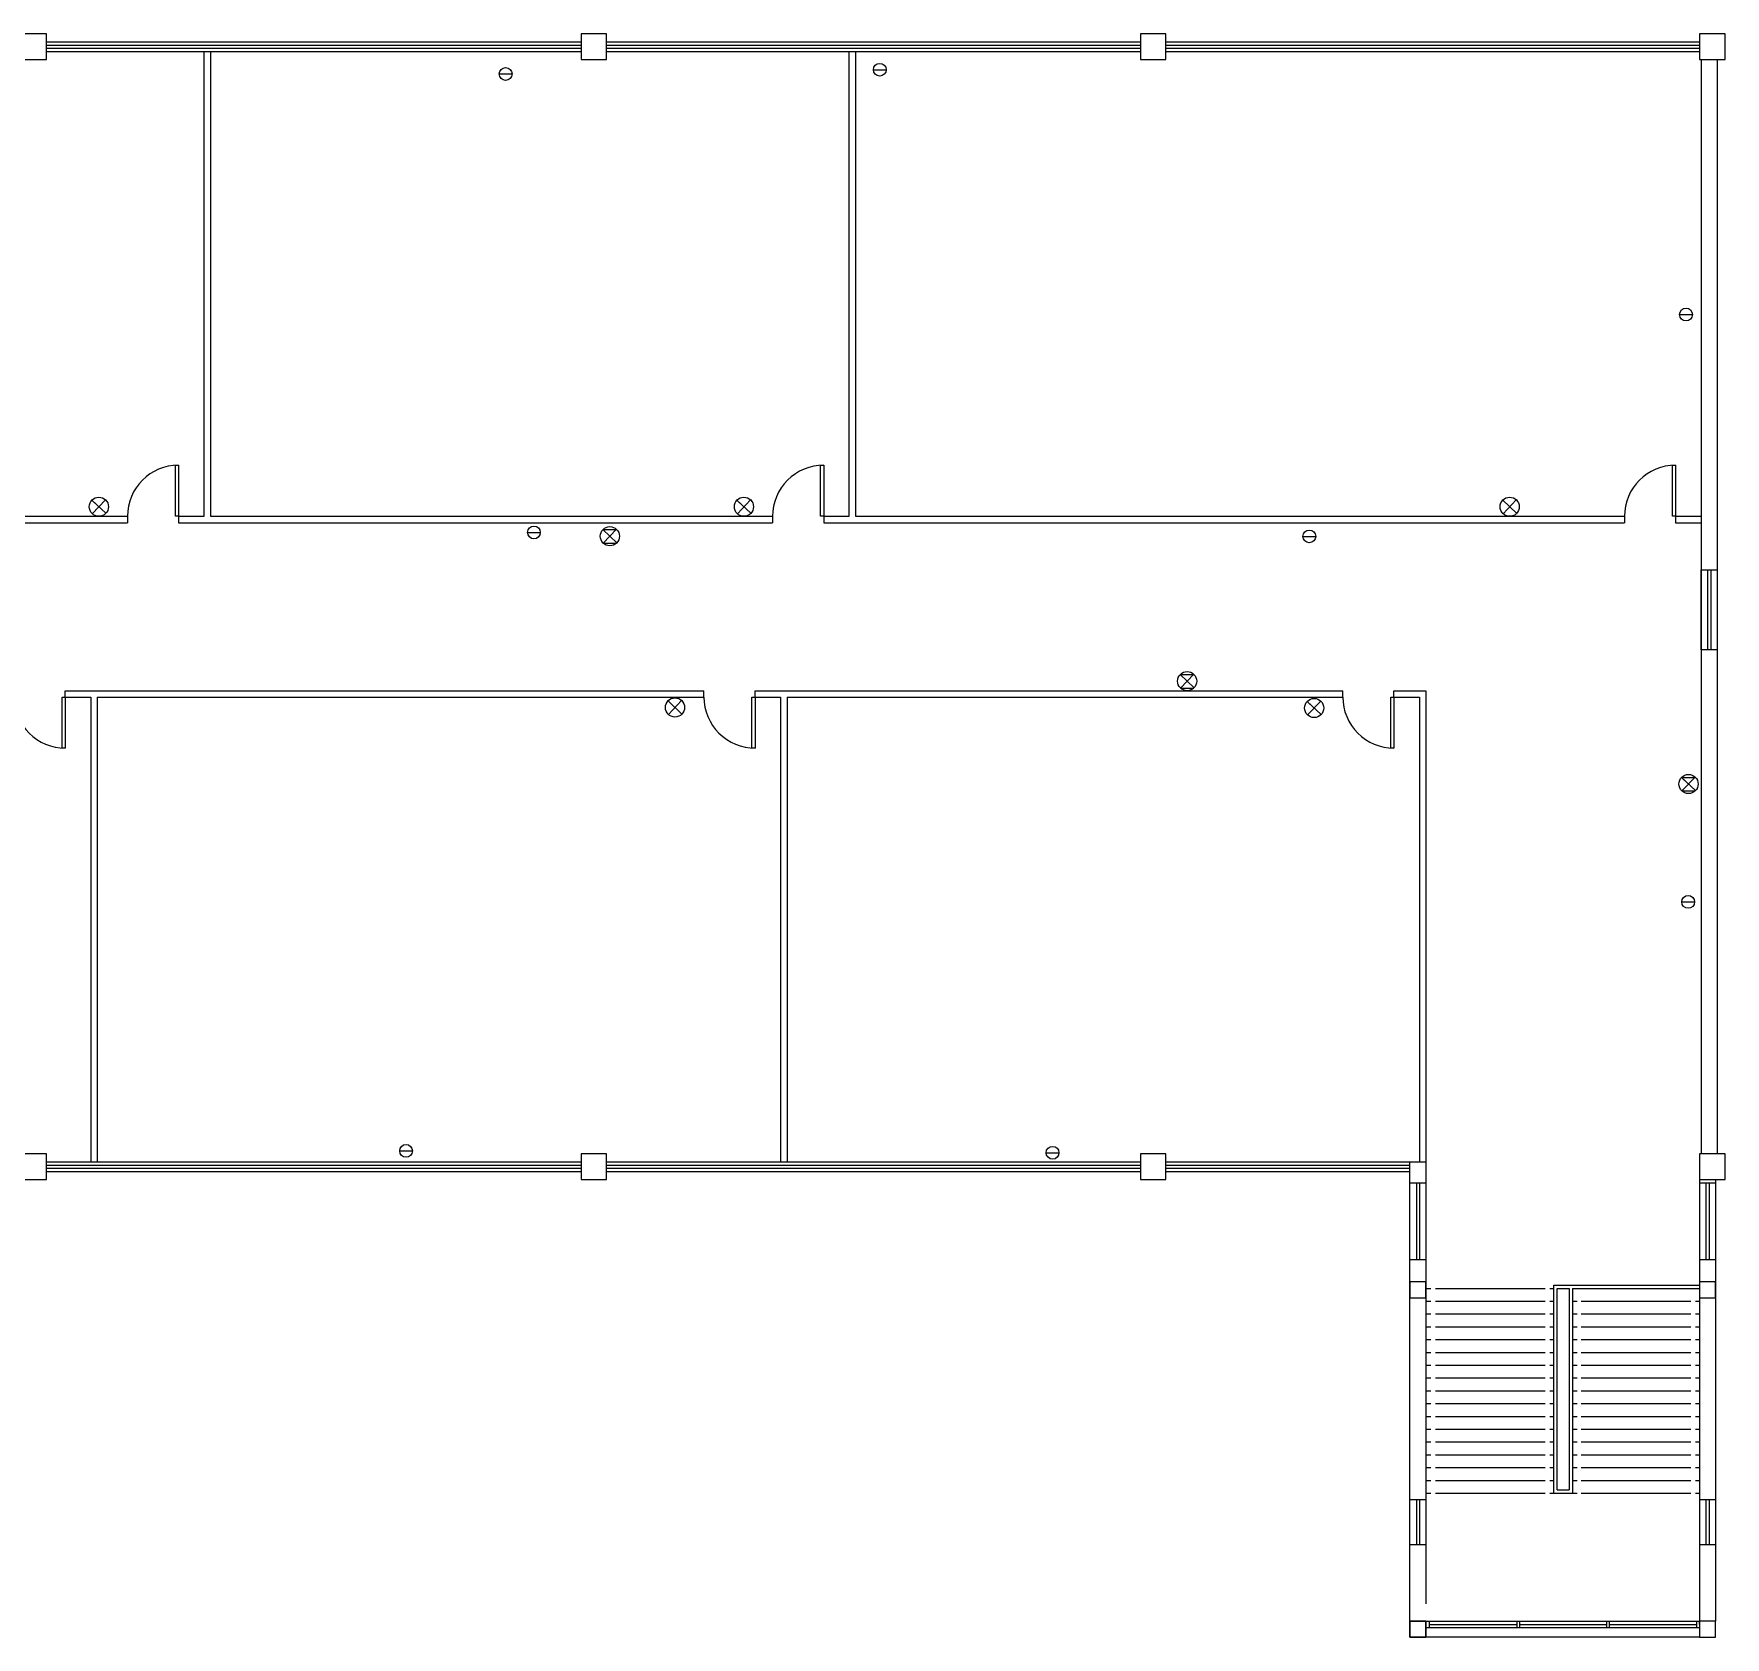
# Model space of a CAD drawing. Header units: millimetres. Extents: x 10.1 to 89.3, y 2.6 to 32.6.
# Drawn here: x 62.82 to 89.3, y 2.61 to 27.71 of the extents above; entities that cross this region are included whole.
import ezdxf

# ---------------------------------------------------------------- set-up
doc = ezdxf.new("R2010")
doc.units = ezdxf.units.MM
doc.layers.add('Detectores', color=102, linetype='Continuous')
doc.layers.add('Incendio', color=10, linetype='Continuous')

msp = doc.modelspace()

# ---------------------------------------------------------------- linework, layer by layer
for p, q in [((64.286, 20.156), (64.286, 20.056)), ((65.086, 20.156), (65.086, 20.056)), ((74.386, 20.156), (74.386, 20.056)), ((75.186, 20.156), (75.186, 20.056)), ((87.722, 20.156), (87.722, 20.056)), ((88.522, 20.156), (88.522, 20.056)), ((54.986, 20.056), (64.286, 20.056)), ((65.086, 20.056), (74.386, 20.056)), ((75.186, 20.056), (87.722, 20.056)), ((88.522, 20.056), (88.922, 20.056)), ((63.312, 17.326), (63.312, 17.426)), ((63.312, 17.426), (73.312, 17.426)), ((63.312, 17.326), (63.312, 17.426)), ((63.312, 17.326), (63.712, 17.326)), ((63.712, 17.326), (63.712, 10.049)), ((63.812, 17.326), (63.812, 10.049)), ((63.812, 17.326), (73.312, 17.326)), ((73.312, 17.326), (73.312, 17.426)), ((74.112, 17.326), (74.112, 17.426)), ((74.112, 17.426), (83.312, 17.426)), ((74.112, 17.326), (74.512, 17.326)), ((74.512, 17.326), (74.512, 10.049)), ((74.612, 17.326), (74.612, 10.049)), ((74.612, 17.326), (83.312, 17.326)), ((83.312, 17.326), (83.312, 17.426)), ((84.112, 17.326), (84.112, 17.426)), ((84.112, 17.426), (84.612, 17.426)), ((84.112, 17.326), (84.512, 17.326)), ((84.512, 17.326), (84.512, 10.049)), ((84.612, 17.426), (84.612, 10.049))]:
    msp.add_line(p, q)
at = {"color": 7, "lineweight": 0}
for points in [[(62.62, 27.308), (63.021, 27.308), (63.021, 27.709), (62.62, 27.709), (62.62, 27.308), (62.62, 27.308)], [(63.021, 27.584), (71.388, 27.584)], [(71.388, 27.308), (71.788, 27.308), (71.788, 27.709), (71.388, 27.709), (71.388, 27.308), (71.388, 27.308)], [(71.788, 27.584), (80.143, 27.584)], [(80.143, 27.308), (80.543, 27.308), (80.543, 27.709), (80.143, 27.709), (80.143, 27.308), (80.143, 27.308)], [(80.543, 27.584), (88.897, 27.584)], [(88.897, 27.308), (89.298, 27.308), (89.298, 27.709), (88.897, 27.709), (88.897, 27.308), (88.897, 27.308)], [(55.486, 27.434), (55.486, 20.156), (64.286, 20.156)], [(63.021, 27.534), (71.388, 27.534)], [(63.021, 27.484), (71.388, 27.484)], [(63.021, 27.434), (71.388, 27.434)], [(65.086, 20.156), (65.486, 20.156), (65.486, 27.434)], [(65.586, 27.434), (65.586, 20.156), (74.386, 20.156)], [(71.788, 27.534), (80.143, 27.534)], [(71.788, 27.484), (80.143, 27.484)], [(71.788, 27.434), (80.143, 27.434)], [(75.186, 20.156), (75.586, 20.156), (75.586, 27.434)], [(75.686, 27.434), (75.686, 20.156), (87.722, 20.156)], [(80.543, 27.534), (88.897, 27.534)], [(80.543, 27.484), (88.897, 27.484)], [(80.543, 27.434), (88.897, 27.434)], [(88.922, 27.308), (88.922, 20.044), (88.922, 10.174)], [(89.173, 27.308), (89.173, 20.044), (89.173, 10.174)], [(88.522, 20.156), (88.922, 20.156)], [(89.173, 18.065), (88.922, 18.065), (88.922, 19.317), (89.173, 19.317), (89.173, 18.065), (89.173, 18.065)], [(89.023, 19.317), (89.023, 18.065)], [(89.073, 19.317), (89.073, 18.065)], [(62.62, 9.773), (63.021, 9.773), (63.021, 10.174), (62.62, 10.174), (62.62, 9.773), (62.62, 9.773)], [(71.388, 9.773), (71.788, 9.773), (71.788, 10.174), (71.388, 10.174), (71.388, 9.773), (71.388, 9.773)], [(80.143, 9.773), (80.543, 9.773), (80.543, 10.174), (80.143, 10.174), (80.143, 9.773), (80.143, 9.773)], [(88.897, 9.773), (89.298, 9.773), (89.298, 10.174), (88.897, 10.174), (88.897, 9.773), (88.897, 9.773)], [(63.021, 10.049), (71.388, 10.049)], [(63.021, 9.999), (71.388, 9.999)], [(63.021, 9.949), (71.388, 9.949)], [(63.021, 9.899), (71.388, 9.899)], [(71.788, 10.049), (80.143, 10.049)], [(71.788, 9.999), (80.143, 9.999)], [(71.788, 9.949), (80.143, 9.949)], [(71.788, 9.899), (80.143, 9.899)], [(80.543, 10.049), (84.363, 10.049)], [(80.543, 9.999), (84.363, 9.999)], [(80.543, 9.949), (84.363, 9.949)], [(80.543, 9.899), (84.363, 9.899)], [(84.363, 2.86), (84.363, 10.049)], [(84.363, 9.999), (84.363, 10.049)], [(84.363, 10.049), (84.612, 10.049)], [(84.612, 10.043), (84.612, 3.129)], [(84.363, 9.723), (84.614, 9.723)], [(84.464, 9.723), (84.464, 8.521)], [(84.514, 9.723), (84.514, 8.521)], [(88.897, 9.773), (88.897, 2.86)], [(88.897, 9.723), (89.148, 9.723)], [(88.998, 9.723), (88.998, 8.521)], [(89.048, 9.723), (89.048, 8.521)], [(89.148, 9.773), (89.148, 2.86)], [(84.363, 8.521), (84.614, 8.521)], [(88.897, 8.521), (89.148, 8.521)], [(84.614, 7.92), (84.614, 8.17), (84.363, 8.17), (84.363, 7.92), (84.614, 7.92), (84.614, 7.92)], [(84.614, 8.07), (84.689, 8.07)], [(84.764, 8.07), (86.48, 8.07)], [(86.555, 8.07), (86.618, 8.07)], [(86.618, 8.12), (88.897, 8.12)], [(86.618, 4.864), (86.618, 8.12)], [(86.668, 4.914), (86.668, 8.07)], [(86.668, 8.07), (86.856, 8.07)], [(86.856, 8.07), (86.856, 4.914)], [(86.906, 8.07), (88.897, 8.07)], [(86.906, 8.07), (86.906, 4.864)], [(89.148, 7.92), (89.148, 8.17), (88.897, 8.17), (88.897, 7.92), (89.148, 7.92), (89.148, 7.92)], [(84.614, 7.87), (84.689, 7.87)], [(84.764, 7.87), (86.48, 7.87)], [(86.555, 7.87), (86.618, 7.87)], [(86.906, 7.87), (86.981, 7.87)], [(87.044, 7.87), (88.76, 7.87)], [(88.835, 7.87), (88.897, 7.87)], [(84.614, 7.669), (84.689, 7.669)], [(84.614, 7.469), (84.689, 7.469)], [(84.764, 7.669), (86.48, 7.669)], [(84.764, 7.469), (86.48, 7.469)], [(86.555, 7.669), (86.618, 7.669)], [(86.555, 7.469), (86.618, 7.469)], [(86.906, 7.669), (86.981, 7.669)], [(86.906, 7.469), (86.981, 7.469)], [(87.044, 7.669), (88.76, 7.669)], [(87.044, 7.469), (88.76, 7.469)], [(88.835, 7.669), (88.897, 7.669)], [(88.835, 7.469), (88.897, 7.469)], [(84.614, 7.268), (84.689, 7.268)], [(84.764, 7.268), (86.48, 7.268)], [(86.555, 7.268), (86.618, 7.268)], [(86.906, 7.268), (86.981, 7.268)], [(87.044, 7.268), (88.76, 7.268)], [(88.835, 7.268), (88.897, 7.268)], [(84.614, 7.068), (84.689, 7.068)], [(84.764, 7.068), (86.48, 7.068)], [(86.555, 7.068), (86.618, 7.068)], [(86.906, 7.068), (86.981, 7.068)], [(87.044, 7.068), (88.76, 7.068)], [(88.835, 7.068), (88.897, 7.068)], [(84.614, 6.868), (84.689, 6.868)], [(84.614, 6.667), (84.689, 6.667)], [(84.764, 6.868), (86.48, 6.868)], [(84.764, 6.667), (86.48, 6.667)], [(86.555, 6.868), (86.618, 6.868)], [(86.555, 6.667), (86.618, 6.667)], [(86.906, 6.868), (86.981, 6.868)], [(86.906, 6.667), (86.981, 6.667)], [(87.044, 6.868), (88.76, 6.868)], [(87.044, 6.667), (88.76, 6.667)], [(88.835, 6.868), (88.897, 6.868)], [(88.835, 6.667), (88.897, 6.667)], [(84.614, 6.467), (84.689, 6.467)], [(84.764, 6.467), (86.48, 6.467)], [(86.555, 6.467), (86.618, 6.467)], [(86.906, 6.467), (86.981, 6.467)], [(87.044, 6.467), (88.76, 6.467)], [(88.835, 6.467), (88.897, 6.467)], [(84.614, 6.266), (84.689, 6.266)], [(84.764, 6.266), (86.48, 6.266)], [(86.555, 6.266), (86.618, 6.266)], [(86.906, 6.266), (86.981, 6.266)], [(87.044, 6.266), (88.76, 6.266)], [(88.835, 6.266), (88.897, 6.266)], [(84.614, 6.066), (84.689, 6.066)], [(84.614, 5.866), (84.689, 5.866)], [(84.764, 6.066), (86.48, 6.066)], [(84.764, 5.866), (86.48, 5.866)], [(86.555, 6.066), (86.618, 6.066)], [(86.555, 5.866), (86.618, 5.866)], [(86.906, 6.066), (86.981, 6.066)], [(86.906, 5.866), (86.981, 5.866)], [(87.044, 6.066), (88.76, 6.066)], [(87.044, 5.866), (88.76, 5.866)], [(88.835, 6.066), (88.897, 6.066)], [(88.835, 5.866), (88.897, 5.866)], [(84.614, 5.665), (84.689, 5.665)], [(84.764, 5.665), (86.48, 5.665)], [(86.555, 5.665), (86.618, 5.665)], [(86.906, 5.665), (86.981, 5.665)], [(87.044, 5.665), (88.76, 5.665)], [(88.835, 5.665), (88.897, 5.665)], [(84.614, 5.465), (84.689, 5.465)], [(84.764, 5.465), (86.48, 5.465)], [(86.555, 5.465), (86.618, 5.465)], [(86.906, 5.465), (86.981, 5.465)], [(87.044, 5.465), (88.76, 5.465)], [(88.835, 5.465), (88.897, 5.465)], [(84.614, 5.264), (84.689, 5.264)], [(84.614, 5.064), (84.689, 5.064)], [(84.764, 5.264), (86.48, 5.264)], [(84.764, 5.064), (86.48, 5.064)], [(86.555, 5.264), (86.618, 5.264)], [(86.555, 5.064), (86.618, 5.064)], [(86.906, 5.264), (86.981, 5.264)], [(86.906, 5.064), (86.981, 5.064)], [(87.044, 5.264), (88.76, 5.264)], [(87.044, 5.064), (88.76, 5.064)], [(88.835, 5.264), (88.897, 5.264)], [(88.835, 5.064), (88.897, 5.064)], [(84.614, 4.864), (84.689, 4.864)], [(84.764, 4.864), (86.48, 4.864)], [(86.555, 4.864), (86.981, 4.864)], [(86.668, 4.914), (86.856, 4.914)], [(87.044, 4.864), (88.76, 4.864)], [(88.835, 4.864), (88.897, 4.864)], [(84.363, 4.763), (84.614, 4.763)], [(84.464, 4.763), (84.464, 4.062)], [(84.514, 4.763), (84.514, 4.062)], [(88.897, 4.763), (89.148, 4.763)], [(88.998, 4.763), (88.998, 4.062)], [(89.048, 4.763), (89.048, 4.062)], [(84.363, 4.062), (84.614, 4.062)], [(88.897, 4.062), (89.148, 4.062)], [(84.614, 2.609), (84.614, 2.86), (84.363, 2.86), (84.363, 2.609), (84.614, 2.609), (84.614, 2.609)], [(84.363, 2.609), (84.363, 2.86), (84.614, 2.86), (84.614, 2.609), (84.363, 2.609), (84.363, 2.609)], [(84.614, 2.86), (88.897, 2.86)], [(84.614, 2.76), (88.897, 2.76)], [(84.664, 2.86), (84.664, 2.76)], [(84.664, 2.81), (86.042, 2.81)], [(86.042, 2.76), (86.042, 2.86)], [(86.079, 2.86), (86.079, 2.76)], [(86.079, 2.81), (87.445, 2.81)], [(87.445, 2.76), (87.445, 2.86)], [(87.482, 2.86), (87.482, 2.76)], [(87.482, 2.81), (88.847, 2.81)], [(88.847, 2.86), (88.847, 2.76)], [(88.897, 2.81), (88.897, 2.86)], [(89.148, 2.609), (89.148, 2.86), (88.897, 2.86), (88.897, 2.609), (89.148, 2.609), (89.148, 2.609)], [(88.897, 2.609), (84.614, 2.609)]]:
    msp.add_lwpolyline(points, dxfattribs=at)
for points in [[(65.086, 20.956), (65.086, 20.156), (65.036, 20.156), (65.037, 20.956), (65.086, 20.956)], [(75.186, 20.956), (75.186, 20.156), (75.136, 20.156), (75.137, 20.956), (75.186, 20.956)], [(88.522, 20.956), (88.522, 20.156), (88.472, 20.156), (88.473, 20.956), (88.522, 20.956)], [(63.312, 17.326), (63.312, 16.526), (63.262, 16.526), (63.263, 17.326), (63.312, 17.326)], [(74.112, 17.326), (74.112, 16.526), (74.062, 16.526), (74.063, 17.326), (74.112, 17.326)], [(84.112, 17.326), (84.112, 16.526), (84.062, 16.526), (84.063, 17.326), (84.112, 17.326)]]:
    msp.add_lwpolyline(points)
for centre, start, end in [((65.086, 20.156), 90, 180), ((75.186, 20.156), 90, 180.0454), ((88.522, 20.156), 90, 180), ((63.312, 17.326), 179.9971, 270), ((74.112, 17.326), 179.9971, 270), ((84.112, 17.326), 179.9971, 270)]:
    msp.add_arc(centre, 0.8, start, end)
at = {"layer": 'Detectores'}
for p, q in [((70.107, 27.081), (70.307, 27.081)), ((75.964, 27.147), (76.164, 27.147)), ((88.585, 23.315), (88.785, 23.315)), ((70.549, 19.903), (70.749, 19.903)), ((82.688, 19.841), (82.888, 19.841)), ((88.619, 14.12), (88.819, 14.12)), ((68.548, 10.222), (68.748, 10.222)), ((78.668, 10.192), (78.868, 10.192))]:
    msp.add_line(p, q, dxfattribs=at)
for centre in [(70.207, 27.081), (76.064, 27.147), (88.685, 23.315), (70.649, 19.903), (82.788, 19.841), (88.719, 14.12), (68.648, 10.222), (78.768, 10.192)]:
    msp.add_circle(centre, 0.1, dxfattribs=at)
at = {"layer": 'Incendio'}
for p, q in [((63.839, 20.306), (63.73, 20.409)), ((63.73, 20.409), (63.948, 20.203)), ((63.736, 20.197), (63.942, 20.415)), ((73.937, 20.306), (73.827, 20.409)), ((73.827, 20.409), (74.046, 20.203)), ((73.834, 20.197), (74.04, 20.415)), ((85.925, 20.306), (85.816, 20.409)), ((85.816, 20.409), (86.034, 20.203)), ((85.822, 20.197), (86.028, 20.415)), ((71.838, 19.844), (71.729, 19.947)), ((71.729, 19.947), (71.947, 19.741)), ((71.729, 19.947), (71.941, 19.947)), ((71.735, 19.735), (71.941, 19.953)), ((71.735, 19.735), (71.941, 19.735)), ((80.875, 17.576), (80.766, 17.679)), ((80.766, 17.679), (80.984, 17.473)), ((80.766, 17.679), (80.978, 17.679)), ((80.772, 17.467), (80.978, 17.685)), ((72.858, 17.164), (72.749, 17.267)), ((72.749, 17.267), (72.967, 17.061)), ((72.755, 17.055), (72.961, 17.273)), ((80.772, 17.467), (80.978, 17.467)), ((82.864, 17.155), (82.755, 17.258)), ((82.755, 17.258), (82.973, 17.052)), ((82.761, 17.046), (82.967, 17.264)), ((88.725, 15.965), (88.616, 16.068)), ((88.616, 16.068), (88.835, 15.862)), ((88.616, 16.068), (88.828, 16.068)), ((88.622, 15.856), (88.828, 16.074)), ((88.622, 15.856), (88.829, 15.856))]:
    msp.add_line(p, q, dxfattribs=at)
for centre in [(63.839, 20.306), (73.937, 20.306), (85.925, 20.306), (71.838, 19.844), (80.875, 17.576), (72.858, 17.164), (82.864, 17.155), (88.725, 15.965)]:
    msp.add_circle(centre, 0.15, dxfattribs=at)

doc.saveas('drawing.dxf')
